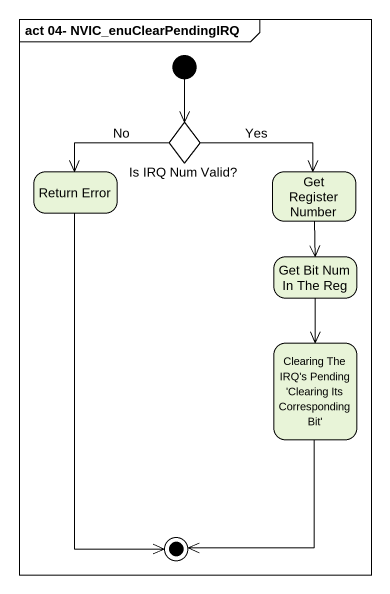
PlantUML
@startuml
mainframe act 04- NVIC_enuClearPendingIRQ
hide empty description
state "Is IRQ Num Valid?" as Is_IRQ_Num_Valid <<choice>>
state "Return Error" as Return_Error
state "Get Register Number" as Get_Register_Number
state "Get Bit Num In The Reg" as Get_Bit_Num_In_The_Reg
state "Clearing The IRQ's Pending 'Clearing Its Corresponding Bit'" as Clearing_The_IRQ_s_Pending
[*] --> Is_IRQ_Num_Valid
Is_IRQ_Num_Valid -left-> Return_Error : No
Is_IRQ_Num_Valid -right-> Get_Register_Number : Yes
Get_Register_Number --> Get_Bit_Num_In_The_Reg
Get_Bit_Num_In_The_Reg --> Clearing_The_IRQ_s_Pending
Return_Error --> [*]
Clearing_The_IRQ_s_Pending --> [*]
@enduml
